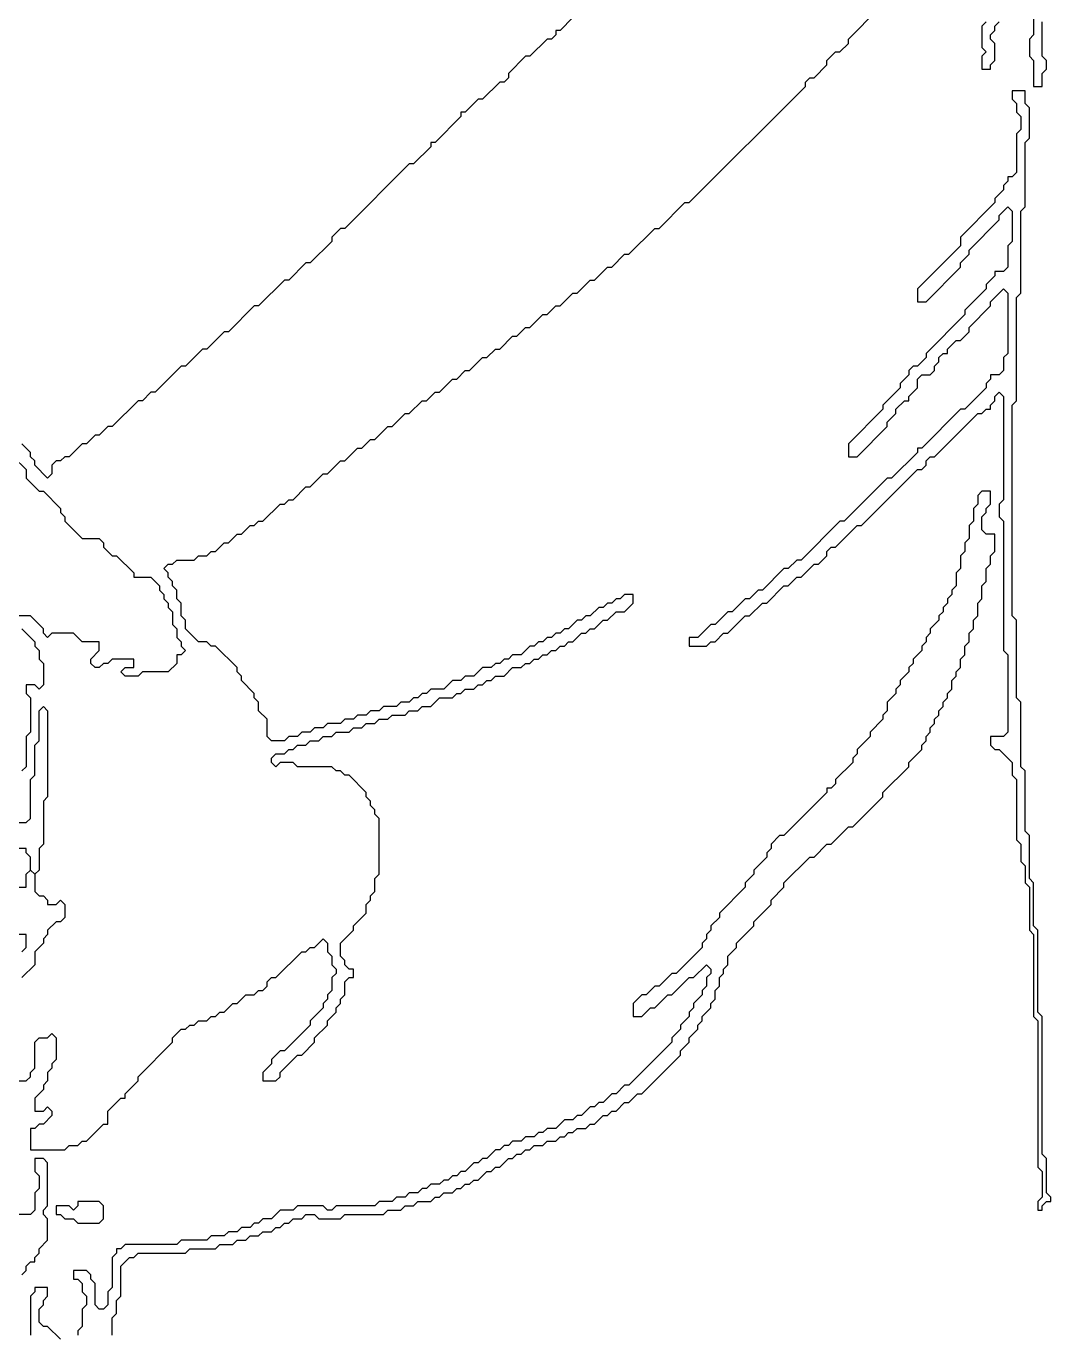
# Model space of a CAD drawing. Header units: metres. Extents: x 0 to 100, y 0 to 129.
# Drawn here: x 52.73 to 58.68, y 59.96 to 67.55 of the extents above; entities that cross this region are included whole.
import ezdxf

# ---------------------------------------------------------------- set-up
doc = ezdxf.new("R2010")
doc.units = ezdxf.units.M

msp = doc.modelspace()

# ---------------------------------------------------------------- linework, layer by layer
for points in [[(58.575, 67.75), (58.575, 67.5), (58.55, 67.475), (58.55, 67.375), (58.575, 67.35), (58.575, 67.2), (58.625, 67.2), (58.625, 67.275), (58.65, 67.3), (58.65, 67.35), (58.625, 67.375), (58.625, 67.575)], [(52.675, 61.425), (52.725, 61.425), (52.75, 61.45), (52.75, 61.475), (52.775, 61.5), (52.775, 61.65), (52.8, 61.675), (52.85, 61.675), (52.875, 61.7), (52.9, 61.675), (52.9, 61.55), (52.875, 61.525), (52.875, 61.5), (52.85, 61.475), (52.85, 61.425), (52.825, 61.4), (52.825, 61.375), (52.775, 61.325), (52.775, 61.25), (52.825, 61.25), (52.85, 61.275), (52.875, 61.25), (52.875, 61.225), (52.825, 61.175), (52.8, 61.175), (52.775, 61.15), (52.75, 61.15), (52.75, 61.025), (52.95, 61.025), (52.975, 61.05), (53.025, 61.05), (53.05, 61.075), (53.075, 61.075), (53.175, 61.175), (53.2, 61.175), (53.2, 61.25), (53.275, 61.325), (53.3, 61.325), (53.3, 61.35), (53.375, 61.425), (53.375, 61.45), (53.575, 61.65), (53.575, 61.675), (53.625, 61.725), (53.65, 61.725), (53.675, 61.75), (53.7, 61.75), (53.725, 61.775), (53.775, 61.775), (53.8, 61.8), (53.825, 61.8), (53.85, 61.825), (53.875, 61.825), (53.925, 61.875), (53.95, 61.875), (54, 61.925), (54.05, 61.925), (54.075, 61.95), (54.1, 61.95), (54.125, 61.975), (54.125, 62), (54.15, 62.025), (54.175, 62.025), (54.325, 62.175), (54.35, 62.175), (54.375, 62.2), (54.4, 62.2), (54.45, 62.25), (54.475, 62.225), (54.475, 62.175), (54.5, 62.15), (54.5, 62.1), (54.525, 62.075), (54.525, 62.05), (54.5, 62.025), (54.5, 61.95), (54.475, 61.925), (54.475, 61.9), (54.45, 61.875), (54.45, 61.85), (54.375, 61.775), (54.375, 61.75), (54.225, 61.6), (54.2, 61.6), (54.15, 61.55), (54.15, 61.525), (54.1, 61.475), (54.1, 61.425), (54.175, 61.425), (54.2, 61.45), (54.2, 61.475), (54.3, 61.575), (54.325, 61.575), (54.4, 61.65), (54.4, 61.675), (54.475, 61.75), (54.475, 61.775), (54.525, 61.825), (54.525, 61.85), (54.55, 61.875), (54.55, 61.9), (54.575, 61.925), (54.575, 62), (54.6, 62.025), (54.625, 62.025), (54.625, 62.075), (54.6, 62.075), (54.575, 62.1), (54.575, 62.125), (54.55, 62.15), (54.55, 62.225), (54.625, 62.3), (54.625, 62.325), (54.7, 62.4), (54.7, 62.45), (54.725, 62.475), (54.725, 62.5), (54.75, 62.525), (54.75, 62.6), (54.775, 62.625), (54.775, 62.95), (54.75, 62.975), (54.75, 63), (54.725, 63.025), (54.725, 63.05), (54.7, 63.075), (54.7, 63.1), (54.6, 63.2), (54.575, 63.2), (54.55, 63.225), (54.525, 63.225), (54.5, 63.25), (54.3, 63.25), (54.275, 63.275), (54.2, 63.275), (54.175, 63.25), (54.15, 63.275), (54.15, 63.3), (54.175, 63.325), (54.225, 63.325), (54.25, 63.35), (54.275, 63.35), (54.3, 63.375), (54.35, 63.375), (54.375, 63.4), (54.425, 63.4), (54.45, 63.425), (54.5, 63.425), (54.525, 63.45), (54.6, 63.45), (54.625, 63.475), (54.675, 63.475), (54.7, 63.5), (54.75, 63.5), (54.775, 63.525), (54.825, 63.525), (54.85, 63.55), (54.925, 63.55), (54.95, 63.575), (55, 63.575), (55.025, 63.6), (55.075, 63.6), (55.125, 63.65), (55.2, 63.65), (55.225, 63.675), (55.25, 63.675), (55.275, 63.7), (55.325, 63.7), (55.35, 63.725), (55.375, 63.725), (55.4, 63.75), (55.425, 63.75), (55.45, 63.775), (55.5, 63.775), (55.55, 63.825), (55.6, 63.825), (55.625, 63.85), (55.65, 63.85), (55.675, 63.875), (55.7, 63.875), (55.725, 63.9), (55.75, 63.9), (55.775, 63.925), (55.8, 63.925), (55.825, 63.95), (55.85, 63.95), (55.875, 63.975), (55.9, 63.975), (55.95, 64.025), (55.975, 64.025), (56, 64.05), (56.025, 64.05), (56.075, 64.1), (56.1, 64.1), (56.15, 64.15), (56.2, 64.15), (56.25, 64.2), (56.25, 64.25), (56.2, 64.25), (56.175, 64.225), (56.15, 64.225), (56.125, 64.2), (56.1, 64.2), (56.075, 64.175), (56.05, 64.175), (56, 64.125), (55.975, 64.125), (55.95, 64.1), (55.925, 64.1), (55.875, 64.05), (55.85, 64.05), (55.825, 64.025), (55.8, 64.025), (55.775, 64), (55.75, 64), (55.725, 63.975), (55.7, 63.975), (55.675, 63.95), (55.65, 63.95), (55.6, 63.9), (55.55, 63.9), (55.525, 63.875), (55.5, 63.875), (55.475, 63.85), (55.45, 63.85), (55.425, 63.825), (55.375, 63.825), (55.325, 63.775), (55.275, 63.775), (55.25, 63.75), (55.2, 63.75), (55.15, 63.7), (55.075, 63.7), (55.05, 63.675), (55.025, 63.675), (55, 63.65), (54.975, 63.65), (54.95, 63.625), (54.9, 63.625), (54.875, 63.6), (54.8, 63.6), (54.775, 63.575), (54.725, 63.575), (54.7, 63.55), (54.65, 63.55), (54.625, 63.525), (54.575, 63.525), (54.55, 63.5), (54.475, 63.5), (54.45, 63.475), (54.4, 63.475), (54.375, 63.45), (54.325, 63.45), (54.3, 63.425), (54.25, 63.425), (54.225, 63.4), (54.15, 63.4), (54.125, 63.425), (54.125, 63.525), (54.075, 63.575), (54.075, 63.625), (54.05, 63.65), (54.05, 63.675), (53.975, 63.75), (53.975, 63.775), (53.95, 63.8), (53.95, 63.825), (53.825, 63.95), (53.8, 63.95), (53.775, 63.975), (53.725, 63.975), (53.65, 64.05), (53.65, 64.1), (53.625, 64.125), (53.625, 64.2), (53.6, 64.225), (53.6, 64.275), (53.575, 64.3), (53.575, 64.325), (53.55, 64.35), (53.55, 64.375), (53.525, 64.4), (53.55, 64.425), (53.575, 64.425), (53.6, 64.45), (53.7, 64.45), (53.725, 64.475), (53.775, 64.475), (53.8, 64.5), (53.825, 64.5), (53.875, 64.55), (53.9, 64.55), (53.95, 64.6), (53.975, 64.6), (54.025, 64.65), (54.05, 64.65), (54.075, 64.675), (54.1, 64.675), (54.2, 64.775), (54.225, 64.775), (54.25, 64.8), (54.275, 64.8), (54.35, 64.875), (54.375, 64.875), (54.45, 64.95), (54.475, 64.95), (54.55, 65.025), (54.575, 65.025), (54.65, 65.1), (54.675, 65.1), (54.725, 65.15), (54.75, 65.15), (54.825, 65.225), (54.85, 65.225), (54.925, 65.3), (54.95, 65.3), (55.025, 65.375), (55.05, 65.375), (55.1, 65.425), (55.125, 65.425), (55.2, 65.5), (55.225, 65.5), (55.275, 65.55), (55.3, 65.55), (55.375, 65.625), (55.4, 65.625), (55.45, 65.675), (55.475, 65.675), (55.55, 65.75), (55.575, 65.75), (55.625, 65.8), (55.65, 65.8), (55.725, 65.875), (55.75, 65.875), (55.8, 65.925), (55.825, 65.925), (55.9, 66), (55.925, 66), (56, 66.075), (56.025, 66.075), (56.1, 66.15), (56.125, 66.15), (56.2, 66.225), (56.225, 66.225), (56.375, 66.375), (56.4, 66.375), (56.55, 66.525), (56.575, 66.525), (57.25, 67.2), (57.25, 67.225), (57.275, 67.25), (57.3, 67.25), (57.375, 67.325), (57.375, 67.35), (57.425, 67.4), (57.45, 67.4), (57.5, 67.45), (57.5, 67.475), (57.675, 67.65)], [(55.9, 67.6), (55.825, 67.525), (55.8, 67.525), (55.8, 67.5), (55.775, 67.475), (55.75, 67.475), (55.65, 67.375), (55.625, 67.375), (55.525, 67.275), (55.525, 67.25), (55.5, 67.225), (55.475, 67.225), (55.375, 67.125), (55.35, 67.125), (55.275, 67.05), (55.25, 67.05), (55.25, 67.025), (55.1, 66.875), (55.075, 66.875), (55.075, 66.85), (54.975, 66.75), (54.95, 66.75), (54.575, 66.375), (54.55, 66.375), (54.5, 66.325), (54.5, 66.3), (54.375, 66.175), (54.35, 66.175), (54.25, 66.075), (54.225, 66.075), (54.075, 65.925), (54.05, 65.925), (53.9, 65.775), (53.875, 65.775), (53.775, 65.675), (53.75, 65.675), (53.65, 65.575), (53.625, 65.575), (53.475, 65.425), (53.45, 65.425), (53.4, 65.375), (53.375, 65.375), (53.225, 65.225), (53.2, 65.225), (53.15, 65.175), (53.125, 65.175), (53.075, 65.125), (53.05, 65.125), (52.975, 65.05), (52.95, 65.05), (52.925, 65.025), (52.9, 65.025), (52.875, 65), (52.875, 64.95), (52.85, 64.925), (52.775, 65), (52.775, 65.025), (52.75, 65.05), (52.75, 65.075), (52.7, 65.125)], [(58.3, 67.575), (58.275, 67.55), (58.275, 67.425), (58.3, 67.4), (58.275, 67.375), (58.275, 67.3), (58.325, 67.3), (58.325, 67.325), (58.35, 67.35), (58.35, 67.45), (58.325, 67.475), (58.325, 67.5), (58.35, 67.525), (58.35, 67.55), (58.375, 67.575)], [(58.45, 67.175), (58.45, 67.125), (58.475, 67.1), (58.475, 67.05), (58.5, 67.025), (58.5, 66.95), (58.475, 66.925), (58.475, 66.7), (58.45, 66.675), (58.425, 66.675), (58.425, 66.65), (58.4, 66.625), (58.4, 66.6), (58.35, 66.55), (58.35, 66.525), (58.15, 66.325), (58.15, 66.275), (57.9, 66.025), (57.9, 65.95), (57.95, 65.95), (58.15, 66.15), (58.15, 66.175), (58.2, 66.225), (58.2, 66.25), (58.375, 66.425), (58.375, 66.45), (58.425, 66.5), (58.45, 66.475), (58.45, 66.3), (58.425, 66.275), (58.425, 66.15), (58.4, 66.125), (58.35, 66.125), (58.35, 66.1), (58.3, 66.05), (58.3, 66.025), (58.175, 65.9), (58.175, 65.875), (57.95, 65.65), (57.95, 65.625), (57.9, 65.575), (57.875, 65.575), (57.85, 65.55), (57.85, 65.525), (57.8, 65.475), (57.8, 65.45), (57.7, 65.35), (57.7, 65.325), (57.5, 65.125), (57.5, 65.05), (57.55, 65.05), (57.725, 65.225), (57.725, 65.25), (57.775, 65.3), (57.775, 65.325), (57.825, 65.375), (57.85, 65.375), (57.85, 65.4), (57.9, 65.45), (57.9, 65.5), (57.925, 65.525), (57.975, 65.525), (58, 65.55), (58, 65.575), (58.025, 65.6), (58.025, 65.625), (58.05, 65.65), (58.075, 65.65), (58.075, 65.675), (58.125, 65.725), (58.15, 65.725), (58.2, 65.775), (58.2, 65.8), (58.325, 65.925), (58.325, 65.95), (58.4, 66.025), (58.425, 66), (58.425, 65.65), (58.4, 65.625), (58.4, 65.55), (58.375, 65.525), (58.325, 65.525), (58.325, 65.5), (58.3, 65.475), (58.3, 65.45), (58.175, 65.325), (58.15, 65.325), (57.925, 65.1), (57.9, 65.1), (57.9, 65.075), (57.75, 64.925), (57.725, 64.925), (57.475, 64.675), (57.45, 64.675), (57.225, 64.45), (57.2, 64.45), (57.15, 64.4), (57.125, 64.4), (57, 64.275), (56.975, 64.275), (56.925, 64.225), (56.9, 64.225), (56.825, 64.15), (56.8, 64.15), (56.725, 64.075), (56.7, 64.075), (56.625, 64), (56.575, 64), (56.575, 63.95), (56.675, 63.95), (56.7, 63.975), (56.725, 63.975), (56.775, 64.025), (56.8, 64.025), (56.9, 64.125), (56.925, 64.125), (57, 64.2), (57.025, 64.2), (57.125, 64.3), (57.15, 64.3), (57.2, 64.35), (57.225, 64.35), (57.3, 64.425), (57.325, 64.425), (57.375, 64.475), (57.375, 64.5), (57.4, 64.525), (57.425, 64.525), (57.55, 64.65), (57.575, 64.65), (57.9, 64.975), (57.925, 64.975), (57.95, 65), (57.95, 65.025), (57.975, 65.05), (58, 65.05), (58.25, 65.3), (58.275, 65.3), (58.3, 65.325), (58.325, 65.325), (58.325, 65.35), (58.35, 65.375), (58.35, 65.4), (58.375, 65.425), (58.4, 65.4), (58.4, 64.8), (58.375, 64.775), (58.375, 64.7), (58.4, 64.675), (58.4, 63.925), (58.425, 63.9), (58.425, 63.45), (58.4, 63.425), (58.325, 63.425), (58.325, 63.375), (58.35, 63.35), (58.375, 63.35), (58.45, 63.275), (58.45, 63.2), (58.475, 63.175), (58.475, 62.825), (58.5, 62.8), (58.5, 62.7), (58.525, 62.675), (58.525, 62.575), (58.55, 62.55), (58.55, 62.3), (58.575, 62.275), (58.575, 61.8), (58.6, 61.775), (58.6, 60.925), (58.625, 60.9), (58.625, 60.75), (58.6, 60.725), (58.6, 60.675), (58.625, 60.675), (58.625, 60.7), (58.65, 60.725), (58.675, 60.725), (58.675, 60.75), (58.65, 60.775), (58.65, 60.975), (58.625, 61), (58.625, 61.8), (58.6, 61.825), (58.6, 62.3), (58.575, 62.325), (58.575, 62.575), (58.55, 62.6), (58.55, 62.85), (58.525, 62.875), (58.525, 63.225), (58.5, 63.25), (58.5, 63.625), (58.475, 63.65), (58.475, 64.1), (58.45, 64.125), (58.45, 65.35), (58.475, 65.375), (58.475, 65.975), (58.5, 66), (58.5, 66.475), (58.525, 66.5), (58.525, 66.875), (58.55, 66.9), (58.55, 67.075), (58.525, 67.1), (58.525, 67.175), (58.45, 67.175)], [(52.65, 65.05), (52.725, 64.975), (52.725, 64.925), (52.8, 64.85), (52.825, 64.85), (52.925, 64.75), (52.925, 64.725), (52.95, 64.7), (52.95, 64.675), (53.05, 64.575), (53.15, 64.575), (53.175, 64.55), (53.175, 64.525), (53.225, 64.475), (53.25, 64.475), (53.35, 64.375), (53.35, 64.35), (53.45, 64.35), (53.5, 64.3), (53.5, 64.275), (53.525, 64.25), (53.525, 64.225), (53.55, 64.2), (53.55, 64.175), (53.575, 64.15), (53.575, 64.075), (53.6, 64.05), (53.6, 64), (53.625, 63.975), (53.625, 63.95), (53.65, 63.925), (53.625, 63.9), (53.6, 63.9), (53.6, 63.85), (53.55, 63.8), (53.4, 63.8), (53.375, 63.775), (53.3, 63.775), (53.275, 63.8), (53.3, 63.825), (53.35, 63.825), (53.35, 63.875), (53.225, 63.875), (53.2, 63.85), (53.175, 63.85), (53.15, 63.825), (53.125, 63.825), (53.1, 63.85), (53.1, 63.875), (53.15, 63.925), (53.15, 63.975), (53.05, 63.975), (53, 64.025), (52.875, 64.025), (52.85, 64), (52.825, 64.025), (52.825, 64.05), (52.75, 64.125), (52.65, 64.125)], [(58.275, 64.85), (58.25, 64.825), (58.25, 64.775), (58.225, 64.75), (58.225, 64.675), (58.2, 64.65), (58.2, 64.575), (58.175, 64.55), (58.175, 64.5), (58.15, 64.475), (58.15, 64.4), (58.125, 64.375), (58.125, 64.3), (58.1, 64.275), (58.1, 64.25), (58.075, 64.225), (58.075, 64.2), (58.05, 64.175), (58.05, 64.15), (58.025, 64.125), (58.025, 64.1), (57.975, 64.05), (57.975, 64.025), (57.95, 64), (57.95, 63.975), (57.925, 63.95), (57.925, 63.925), (57.875, 63.875), (57.875, 63.85), (57.85, 63.825), (57.85, 63.8), (57.8, 63.75), (57.8, 63.725), (57.775, 63.7), (57.775, 63.675), (57.725, 63.625), (57.725, 63.575), (57.7, 63.55), (57.7, 63.525), (57.625, 63.45), (57.625, 63.425), (57.55, 63.35), (57.55, 63.325), (57.525, 63.3), (57.525, 63.275), (57.425, 63.175), (57.425, 63.15), (57.4, 63.125), (57.375, 63.125), (57.375, 63.1), (57.125, 62.85), (57.1, 62.85), (57.05, 62.8), (57.05, 62.775), (57.025, 62.75), (57.025, 62.725), (56.95, 62.65), (56.95, 62.625), (56.9, 62.575), (56.9, 62.55), (56.75, 62.4), (56.75, 62.375), (56.7, 62.325), (56.7, 62.3), (56.675, 62.275), (56.675, 62.25), (56.65, 62.225), (56.65, 62.2), (56.5, 62.05), (56.475, 62.05), (56.4, 61.975), (56.375, 61.975), (56.325, 61.925), (56.3, 61.925), (56.25, 61.875), (56.25, 61.8), (56.3, 61.8), (56.35, 61.85), (56.375, 61.85), (56.45, 61.925), (56.475, 61.925), (56.575, 62.025), (56.6, 62.025), (56.675, 62.1), (56.7, 62.075), (56.7, 62.05), (56.675, 62.025), (56.675, 61.975), (56.65, 61.95), (56.65, 61.925), (56.6, 61.875), (56.6, 61.85), (56.575, 61.825), (56.575, 61.8), (56.525, 61.75), (56.525, 61.725), (56.475, 61.675), (56.475, 61.65), (56.225, 61.4), (56.2, 61.4), (56.15, 61.35), (56.125, 61.35), (56.075, 61.3), (56.05, 61.3), (56.025, 61.275), (56, 61.275), (55.95, 61.225), (55.925, 61.225), (55.9, 61.2), (55.85, 61.2), (55.8, 61.15), (55.75, 61.15), (55.725, 61.125), (55.7, 61.125), (55.675, 61.1), (55.625, 61.1), (55.6, 61.075), (55.55, 61.075), (55.525, 61.05), (55.5, 61.05), (55.475, 61.025), (55.45, 61.025), (55.4, 60.975), (55.375, 60.975), (55.35, 60.95), (55.325, 60.95), (55.275, 60.9), (55.25, 60.9), (55.225, 60.875), (55.2, 60.875), (55.175, 60.85), (55.15, 60.85), (55.125, 60.825), (55.075, 60.825), (55.05, 60.8), (55.025, 60.8), (55, 60.775), (54.95, 60.775), (54.925, 60.75), (54.875, 60.75), (54.85, 60.725), (54.775, 60.725), (54.75, 60.7), (54.525, 60.7), (54.5, 60.675), (54.475, 60.675), (54.45, 60.7), (54.3, 60.7), (54.275, 60.675), (54.2, 60.675), (54.15, 60.625), (54.1, 60.625), (54.075, 60.6), (54.05, 60.6), (54.025, 60.575), (53.975, 60.575), (53.95, 60.55), (53.9, 60.55), (53.875, 60.525), (53.8, 60.525), (53.775, 60.5), (53.625, 60.5), (53.6, 60.475), (53.3, 60.475), (53.275, 60.45), (53.25, 60.45), (53.25, 60.425), (53.225, 60.4), (53.225, 60.225), (53.2, 60.2), (53.2, 60.125), (53.175, 60.1), (53.15, 60.1), (53.125, 60.125), (53.125, 60.25), (53.1, 60.275), (53.1, 60.3), (53.075, 60.325), (53, 60.325), (53, 60.275), (53.025, 60.275), (53.05, 60.25), (53.05, 60.2), (53.075, 60.175), (53.075, 60.125), (53.05, 60.1), (53.05, 60), (53.025, 59.975), (53.025, 59.95)], [(53.225, 59.95), (53.225, 60.05), (53.25, 60.075), (53.25, 60.15), (53.275, 60.175), (53.275, 60.35), (53.325, 60.4), (53.35, 60.4), (53.375, 60.425), (53.65, 60.425), (53.675, 60.45), (53.825, 60.45), (53.85, 60.475), (53.925, 60.475), (53.95, 60.5), (54, 60.5), (54.025, 60.525), (54.075, 60.525), (54.1, 60.55), (54.15, 60.55), (54.175, 60.575), (54.2, 60.575), (54.225, 60.6), (54.25, 60.6), (54.275, 60.625), (54.325, 60.625), (54.35, 60.65), (54.4, 60.65), (54.425, 60.625), (54.55, 60.625), (54.575, 60.65), (54.8, 60.65), (54.825, 60.675), (54.9, 60.675), (54.925, 60.7), (54.975, 60.7), (55, 60.725), (55.075, 60.725), (55.1, 60.75), (55.125, 60.75), (55.15, 60.775), (55.2, 60.775), (55.225, 60.8), (55.25, 60.8), (55.275, 60.825), (55.3, 60.825), (55.325, 60.85), (55.35, 60.85), (55.4, 60.9), (55.425, 60.9), (55.45, 60.925), (55.475, 60.925), (55.525, 60.975), (55.55, 60.975), (55.575, 61), (55.6, 61), (55.625, 61.025), (55.65, 61.025), (55.675, 61.05), (55.725, 61.05), (55.75, 61.075), (55.8, 61.075), (55.825, 61.1), (55.85, 61.1), (55.875, 61.125), (55.9, 61.125), (55.925, 61.15), (55.975, 61.15), (56, 61.175), (56.025, 61.175), (56.075, 61.225), (56.1, 61.225), (56.125, 61.25), (56.15, 61.25), (56.2, 61.3), (56.225, 61.3), (56.275, 61.35), (56.3, 61.35), (56.525, 61.575), (56.525, 61.6), (56.575, 61.65), (56.575, 61.675), (56.625, 61.725), (56.625, 61.75), (56.65, 61.775), (56.65, 61.8), (56.7, 61.85), (56.7, 61.875), (56.725, 61.9), (56.725, 61.95), (56.75, 61.975), (56.75, 62.025), (56.775, 62.05), (56.775, 62.075), (56.8, 62.1), (56.8, 62.15), (56.85, 62.2), (56.85, 62.225), (56.95, 62.325), (56.95, 62.35), (57.05, 62.45), (57.05, 62.475), (57.125, 62.55), (57.125, 62.575), (57.275, 62.725), (57.3, 62.725), (57.375, 62.8), (57.4, 62.8), (57.5, 62.9), (57.525, 62.9), (57.7, 63.075), (57.7, 63.1), (57.85, 63.25), (57.85, 63.275), (57.925, 63.35), (57.925, 63.375), (57.95, 63.4), (57.95, 63.425), (57.975, 63.45), (57.975, 63.475), (58, 63.5), (58, 63.525), (58.025, 63.55), (58.025, 63.575), (58.05, 63.6), (58.05, 63.625), (58.075, 63.65), (58.075, 63.675), (58.1, 63.7), (58.1, 63.75), (58.125, 63.775), (58.125, 63.8), (58.15, 63.825), (58.15, 63.875), (58.175, 63.9), (58.175, 63.95), (58.2, 63.975), (58.2, 64.025), (58.225, 64.05), (58.225, 64.1), (58.25, 64.125), (58.25, 64.2), (58.275, 64.225), (58.275, 64.3), (58.3, 64.325), (58.3, 64.4), (58.325, 64.425), (58.325, 64.475), (58.35, 64.5), (58.35, 64.6), (58.3, 64.6), (58.275, 64.625), (58.275, 64.7), (58.3, 64.725), (58.3, 64.75), (58.325, 64.775), (58.325, 64.85), (58.275, 64.85)], [(52.7, 64.05), (52.775, 63.975), (52.775, 63.95), (52.8, 63.925), (52.8, 63.875), (52.825, 63.85), (52.825, 63.725), (52.8, 63.7), (52.775, 63.725), (52.725, 63.725), (52.725, 63.675), (52.75, 63.65), (52.75, 63.45), (52.725, 63.425), (52.725, 63.25), (52.7, 63.225)], [(52.675, 62.925), (52.725, 62.925), (52.75, 62.95), (52.75, 63.175), (52.775, 63.2), (52.775, 63.375), (52.8, 63.4), (52.8, 63.575), (52.825, 63.6), (52.85, 63.575), (52.85, 63.075), (52.825, 63.05), (52.825, 62.8), (52.8, 62.775), (52.8, 62.65), (52.775, 62.625), (52.75, 62.65), (52.75, 62.725), (52.725, 62.75), (52.725, 62.775), (52.675, 62.775)], [(52.675, 62.55), (52.725, 62.55), (52.725, 62.625), (52.75, 62.65), (52.775, 62.625), (52.775, 62.525), (52.8, 62.5), (52.825, 62.5), (52.85, 62.475), (52.85, 62.45), (52.9, 62.45), (52.925, 62.475), (52.95, 62.45), (52.95, 62.375), (52.925, 62.35), (52.9, 62.35), (52.85, 62.3), (52.85, 62.275), (52.825, 62.25), (52.825, 62.225), (52.775, 62.175), (52.775, 62.1), (52.7, 62.025)], [(52.7, 62.175), (52.725, 62.2), (52.725, 62.275), (52.675, 62.275)], [(52.7, 60.3), (52.725, 60.325), (52.725, 60.35), (52.75, 60.375), (52.775, 60.375), (52.775, 60.4), (52.8, 60.425), (52.8, 60.45), (52.85, 60.5), (52.85, 60.625), (52.825, 60.65), (52.825, 60.675), (52.85, 60.7), (52.85, 60.95), (52.825, 60.975), (52.775, 60.975), (52.775, 60.9), (52.8, 60.875), (52.8, 60.8), (52.775, 60.775), (52.775, 60.675), (52.75, 60.65), (52.55, 60.65)], [(53.025, 60.725), (53.025, 60.7), (53, 60.675), (52.975, 60.7), (52.9, 60.7), (52.9, 60.65), (52.925, 60.65), (52.95, 60.625), (53, 60.625), (53.025, 60.6), (53.15, 60.6), (53.175, 60.625), (53.175, 60.7), (53.15, 60.725), (53.025, 60.725)], [(52.925, 59.925), (52.85, 60), (52.825, 60), (52.8, 60.025), (52.8, 60.1), (52.825, 60.125), (52.825, 60.15), (52.85, 60.175), (52.85, 60.225), (52.775, 60.225), (52.775, 60.2), (52.75, 60.175), (52.75, 59.95)]]:
    msp.add_lwpolyline(points)

doc.saveas('drawing.dxf')
